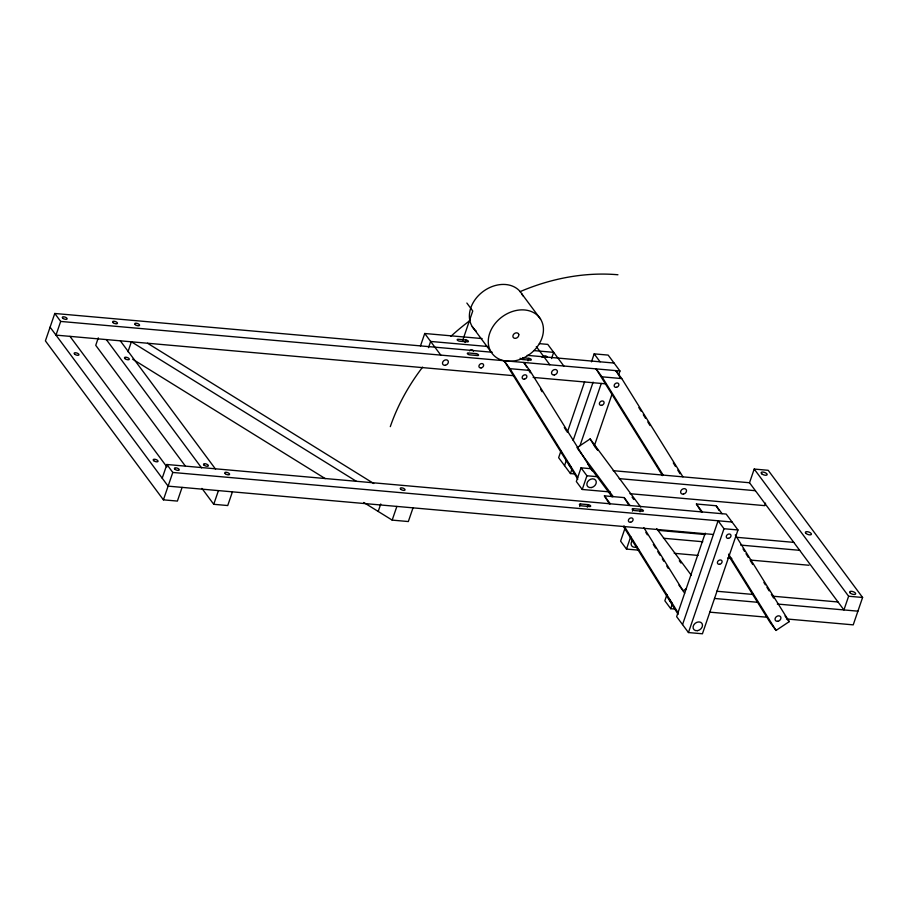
<?xml version="1.0" encoding="UTF-8"?>
<svg xmlns="http://www.w3.org/2000/svg" width="908" height="908" viewBox="0 0 908 908"><rect width="100%" height="100%" fill="white"/><g stroke="black" fill="none" stroke-linecap="round" stroke-linejoin="round"><path stroke-width="1.36" d="M492.204 352.247L54.775 313.476L45.4 340.875L163.406 499.843L177.389 501.08L182.088 487.392M54.775 313.476L60.677 321.432L55.99 335.12L513.383 375.662M98.291 337.867L95.737 345.335L185.084 465.702M127.971 351.771L131.376 341.805L356.424 481.342M162.203 478.198L166.89 464.499L726.173 514.064L737.977 529.966L702.429 633.784L688.446 632.547L676.642 616.645L705.232 533.144M163.406 499.843L172.792 472.455L166.89 464.499M232.414 491.852L227.726 505.54L213.743 504.303L218.431 490.615M420.461 345.948L424.728 333.497L482.103 338.571M428.497 347.662L430.63 341.442L487.959 346.516M378.205 511.454L380.758 503.985M363.767 502.499L392.177 520.114L396.864 506.426M462.637 340.568L472.762 310.979L466.86 303.034M465.044 342.452L465.895 339.967A1.907 0.783 18.9 0 1 468.278 341.067A1.907 0.783 18.9 0 1 467.314 341.873L459.709 341.192A1.907 0.783 18.9 0 1 457.326 340.091A1.907 0.783 18.9 0 1 458.29 339.286L465.895 339.967M413.015 507.856L408.328 521.544L392.177 520.114M528.013 360.839L528.865 358.342A1.839 0.76 18.9 0 1 531.169 359.409A1.839 0.76 18.9 0 1 530.238 360.192L522.645 359.545A1.907 0.783 18.9 0 1 520.125 358.206M551.542 358.569L553.676 352.349L534.097 350.613M560.917 451.015L558.636 457.677L570.44 473.567L574.526 473.931M567.296 432.39L584.604 381.803M591.449 361.838L594.184 353.859L608.156 355.096L619.96 370.986L618.586 375.004M564.538 465.622L566.354 460.322M573.152 440.437L593.117 382.132M570.44 473.567L571.813 469.561M579.974 445.714L601.289 383.448M590.915 468.698L581.029 467.824L576.33 481.524L582.232 489.469L610.255 491.954M594.365 445.76L611.958 394.367M582.232 489.469L586.931 475.769L581.029 467.824M579.701 506.471L580.553 503.985L588.157 504.655A1.907 0.783 18.9 0 1 590.54 505.756A1.907 0.783 18.9 0 1 589.576 506.562L581.971 505.892A1.907 0.783 18.9 0 1 579.576 504.791A1.907 0.783 18.9 0 1 580.553 503.985M587.306 507.152L588.157 504.655M625.283 527.434L620.595 541.134L626.486 549.079L639.119 550.203M632.433 511.147L633.285 508.662L640.9 509.331A1.907 0.783 18.9 0 1 643.284 510.432A1.907 0.783 18.9 0 1 642.308 511.238L634.703 510.568A1.907 0.783 18.9 0 1 632.32 509.467A1.907 0.783 18.9 0 1 633.285 508.662M626.486 549.079L630.754 536.628M640.038 511.817L640.9 509.331M666.971 594.524L664.849 600.744L670.74 608.7L674.837 609.064M670.74 608.7L672.113 604.683M682.544 624.59L718.092 520.772L723.994 528.728L737.977 529.966M688.446 632.547L723.994 528.728M754.207 469.061L848.617 596.238L843.929 609.938L749.52 482.75L754.207 469.061L768.191 470.299L862.6 597.475L853.225 624.863L786.476 618.95M765.569 503.146L764.718 505.642L629.914 493.691M576.921 447.746L590.121 438.939L640.696 507.073M686.187 588.781L683.134 590.824L678.912 585.149M728.602 555.741L770.132 622.502L776.034 630.447L789.234 621.64L735.287 534.937M539.386 343.655L547.774 344.393L563.823 366.015M527.162 355.346L614.058 363.041M60.677 321.432L619.96 370.986M577.817 479.208L504.088 360.726L509.99 368.671L529.761 370.419L592.243 470.843M662.511 475.61L596.091 368.875L601.993 376.82L621.764 378.579L682.918 476.848M533.155 377.41L605.386 383.812M613.138 470.673L749.52 482.75M586.931 475.769L598.156 476.768M619.222 478.63L755.422 490.706M609.404 503.895L604.399 495.847L624.171 497.607L630.073 505.552M701.407 512.044L696.402 504.008L716.174 505.756L722.076 513.701M172.792 472.455L732.075 522.021M713.404 534.471L168.105 486.143L50.088 327.175M657.574 530.295L705.312 534.528M736.206 537.264L793.774 542.371M663.476 538.251L702.792 541.736M740.701 545.095L799.676 550.316M674.213 553.312L698.082 555.424M727.558 558.034L731.769 558.409M750.008 560.032L808.971 565.253M848.617 596.238L862.6 597.475M716.662 591.233L753.356 594.479M773.105 596.227L838.027 601.981M714.494 598.463L757.544 602.276M777.327 604.024L857.912 611.175M709.784 612.151L766.84 617.213M522.497 357.752L528.865 358.342M147.527 343.235L373.767 483.521M132.704 359.228L325.257 478.618M595.251 446.464L595.682 447.042M597.475 449.925L597.044 449.346M621.764 378.579L615.862 370.623L620.085 377.41M594.184 353.859L600.075 361.804M785.023 615.965L789.234 621.64M696.402 504.008L702.304 511.953M521.669 293.67L540.555 319.105A29.726 23.245 -36.6 0 1 514.144 360.941A29.726 23.245 -36.6 0 1 492.851 326.721A29.726 23.245 -36.6 0 1 540.555 319.105M536.322 346.561L549.839 364.778M656.711 528.649L691.272 575.207M632.093 497.187L633.784 499.468M679.298 560.781L680.989 563.051M529.761 370.419L523.859 362.474L526.719 367.07M577.76 448.881L613.172 496.574M587.703 463.988L612.151 496.914M604.399 495.847L610.301 503.792M472.262 326.642L491.149 352.077M424.728 333.497L440.777 355.107M120.31 340.829L215.559 469.141M106.327 339.581L201.576 467.904M201.951 488.413L213.743 504.303M69.973 336.369L166.913 466.95M595.977 447.462L597.543 449.914M596.749 448.927L596.102 447.962M716.174 505.756L719.159 510.546M743.016 548.897L744.515 551.292M746.001 553.698L748.237 557.285M750.473 560.883L752.721 564.481M763.9 582.459L765.387 584.854M766.885 587.249L769.121 590.847M771.357 594.445L773.593 598.043M638.823 407.51L641.071 411.131M643.318 414.74L645.565 418.35M647.813 421.97L650.06 425.58M673.282 462.91L675.529 466.519M677.777 470.128L680.024 473.749M728.557 554.141L776.034 630.447M601.993 376.82L663.135 475.1M590.121 438.939L595.535 447.633M643.817 527.639L684.655 593.265M624.171 497.607L628.654 504.803M645.849 532.428L647.336 534.835M653.317 544.437L655.565 548.046M657.801 551.644L660.048 555.253M662.284 558.851L663.782 561.258M666.767 566.059L668.265 568.465M528.15 369.363L530.295 372.813M540.578 389.328L542.053 391.711M564.311 427.486L566.535 431.062M624.091 525.959L678.015 612.639M623.433 526.436L678.128 614.341M509.99 368.671L577.704 477.506M595.523 447.065L595.171 446.475M390.304 426.635A193.654 151.454 -36.6 0 1 422.617 367.138M450.799 336.414A193.654 151.454 -36.6 0 1 470.299 320.286M519.944 291.695A193.654 151.454 -36.6 0 1 617.939 274.761M476.291 331.193A29.726 23.245 -36.6 0 1 482.772 291.752A29.726 23.245 -36.6 0 1 522.826 295.826M469.561 350.817A2.542 1.986 -36.6 0 1 473.443 351.158M542.019 357.423A3.178 2.486 -36.6 0 1 547.07 356.992M636.769 546.843A5.085 3.973 -36.6 0 1 631.605 545.674A5.085 3.973 -36.6 0 1 632.706 540.317M568.737 463.954L571.2 467.665L568.737 463.954M668.538 598.315L672.034 603.559L668.538 598.315M476.042 353.632L468.437 352.962A1.907 0.783 18.9 0 0 467.472 353.768A1.907 0.783 18.9 0 0 469.856 354.869L477.46 355.539A1.907 0.783 18.9 0 0 478.437 354.733A1.907 0.783 18.9 0 0 476.042 353.632M518.74 334.439L518.491 333.826A3.178 2.486 -36.6 0 0 514.893 333.27A3.178 2.486 -36.6 0 0 512.963 336.743L513.213 337.356A3.178 2.486 -36.6 0 0 516.811 337.912A3.178 2.486 -36.6 0 0 518.74 334.439M74.638 354.165A2.542 1.044 18.9 0 0 78.803 355.062A2.542 1.044 18.9 0 0 76.215 352.849A2.542 1.044 18.9 0 0 74.638 354.165M153.702 460.674A2.542 1.044 18.9 0 0 157.867 461.582A2.542 1.044 18.9 0 0 155.291 459.357A2.542 1.044 18.9 0 0 153.702 460.674M630.595 522.259A2.542 1.986 -36.6 0 0 632.853 518.684A2.542 1.986 -36.6 0 0 628.767 519.331A2.542 1.986 -36.6 0 0 630.595 522.259M601.595 405.343A2.542 1.986 -36.6 0 0 603.854 401.767A2.542 1.986 -36.6 0 0 599.768 402.414A2.542 1.986 -36.6 0 0 601.595 405.343M591.483 487.539A5.085 3.973 -36.6 0 0 595.705 480.275A5.085 3.973 -36.6 0 0 587.533 481.898A5.085 3.973 -36.6 0 0 591.483 487.539M481.126 367.922A2.542 1.986 -36.6 0 0 483.385 364.346A2.542 1.986 -36.6 0 0 479.31 364.993A2.542 1.986 -36.6 0 0 481.126 367.922M445.238 365.288A3.178 2.486 -36.6 0 0 448.064 360.816A3.178 2.486 -36.6 0 0 442.968 361.634A3.178 2.486 -36.6 0 0 445.238 365.288M124.975 358.626A2.542 1.044 18.9 0 0 129.14 359.523A2.542 1.044 18.9 0 0 126.552 357.309A2.542 1.044 18.9 0 0 124.975 358.626M204.039 465.134A2.542 1.044 18.9 0 0 208.204 466.042A2.542 1.044 18.9 0 0 205.628 463.818A2.542 1.044 18.9 0 0 204.039 465.134M113.137 322.669A2.542 1.044 18.9 0 0 117.302 323.577A2.542 1.044 18.9 0 0 114.726 321.353A2.542 1.044 18.9 0 0 113.137 322.669M63.208 318.515A2.542 1.044 18.9 0 0 67.124 318.901A2.542 1.044 18.9 0 0 63.832 316.813A2.542 1.044 18.9 0 0 63.208 318.515M225.252 473.692A2.542 1.044 18.9 0 0 229.418 474.6A2.542 1.044 18.9 0 0 226.83 472.376A2.542 1.044 18.9 0 0 225.252 473.692M174.915 469.232A2.542 1.044 18.9 0 0 179.08 470.14A2.542 1.044 18.9 0 0 176.493 467.915A2.542 1.044 18.9 0 0 174.915 469.232M135.235 324.633A2.542 1.044 18.9 0 0 139.401 325.529A2.542 1.044 18.9 0 0 136.824 323.316A2.542 1.044 18.9 0 0 135.235 324.633M400.723 489.242A2.542 1.044 18.9 0 0 404.889 490.15A2.542 1.044 18.9 0 0 402.312 487.936A2.542 1.044 18.9 0 0 400.723 489.242M697.492 630.651A5.085 3.973 -36.6 0 0 702.009 623.49A5.085 3.973 -36.6 0 0 693.848 624.795A5.085 3.973 -36.6 0 0 697.492 630.651M728.488 538.365A2.542 1.986 -36.6 0 0 730.747 534.778A2.542 1.986 -36.6 0 0 726.672 535.436A2.542 1.986 -36.6 0 0 728.488 538.365M719.601 564.311A2.542 1.986 -36.6 0 0 721.86 560.735A2.542 1.986 -36.6 0 0 717.785 561.394A2.542 1.986 -36.6 0 0 719.601 564.311M524.381 379.181A2.542 1.986 -36.6 0 0 526.64 375.606A2.542 1.986 -36.6 0 0 522.554 376.252A2.542 1.986 -36.6 0 0 524.381 379.181M777.804 621.276A3.178 2.486 -36.6 0 0 780.619 616.804A3.178 2.486 -36.6 0 0 775.523 617.622A3.178 2.486 -36.6 0 0 777.804 621.276M683.395 494.1A3.178 2.486 -36.6 0 0 686.21 489.628A3.178 2.486 -36.6 0 0 681.114 490.445A3.178 2.486 -36.6 0 0 683.395 494.1M554.3 374.959A3.178 2.486 -36.6 0 0 557.126 370.487A3.178 2.486 -36.6 0 0 552.03 371.293A3.178 2.486 -36.6 0 0 554.3 374.959M616.498 387.319A2.542 1.986 -36.6 0 0 618.586 383.675A2.542 1.986 -36.6 0 0 614.5 384.515A2.542 1.986 -36.6 0 0 616.498 387.319M761.755 473.828A3.178 1.305 18.9 0 0 766.965 474.952A3.178 1.305 18.9 0 0 763.73 472.183A3.178 1.305 18.9 0 0 761.755 473.828M806.009 533.439A3.178 1.305 18.9 0 0 811.219 534.562A3.178 1.305 18.9 0 0 807.984 531.793A3.178 1.305 18.9 0 0 806.009 533.439M850.263 593.049A3.178 1.305 18.9 0 0 855.472 594.184A3.178 1.305 18.9 0 0 852.237 591.414A3.178 1.305 18.9 0 0 850.263 593.049"/></g></svg>
